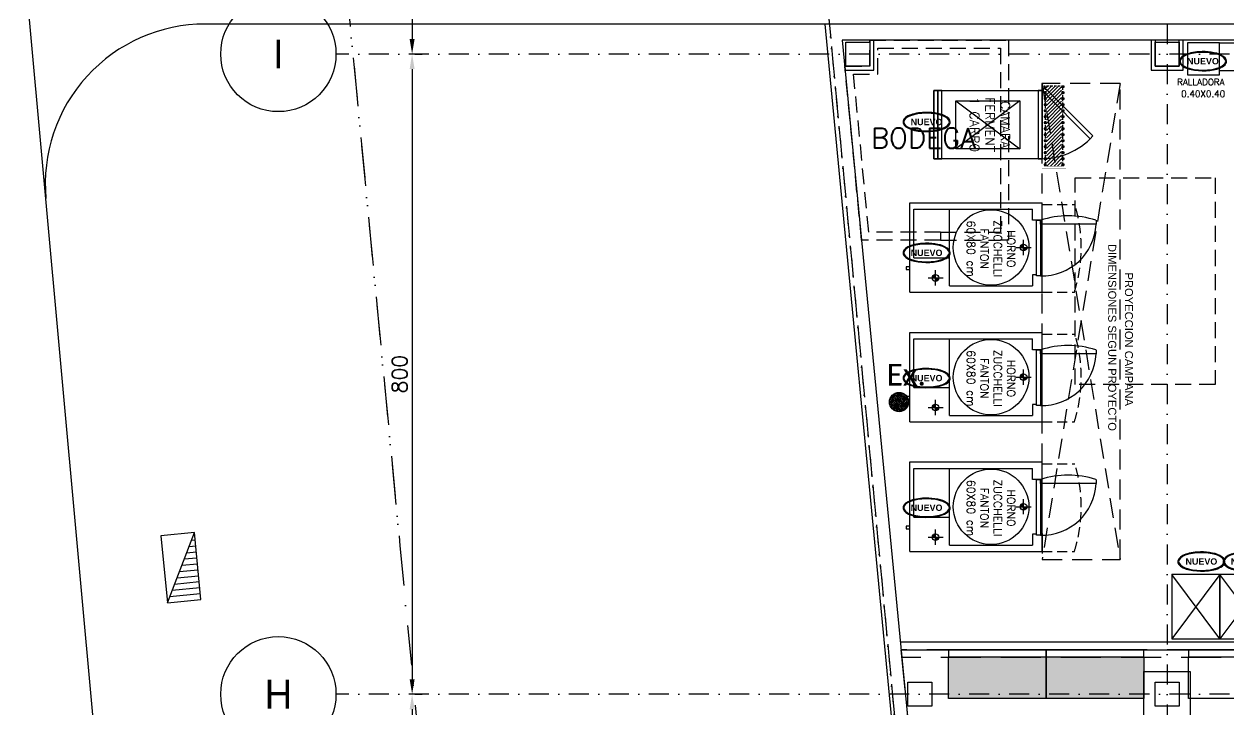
# Model space of a CAD drawing. Header units: millimetres. Extents: x 340 to 1003762, y 22 to 362022.
# Drawn here: x 541941 to 556993, y 282862 to 291432 of the extents above; entities that cross this region are included whole.
import ezdxf
from ezdxf.enums import TextEntityAlignment as Align

# ---------------------------------------------------------------- set-up
doc = ezdxf.new("R2010")
doc.units = ezdxf.units.MM
for name, pattern in [('LSBB_P_002 - PLANTA 1° NIVEL SALA DE VENTAS$0$000_ALTILLO PROPUESTA$0$HIDDEN', [0.375, 0.25, -0.125]), ('LSBB_P_002 - PLANTA 1° NIVEL SALA DE VENTAS$0$CB PROTOTIPO EXPRESS 1400$0$HIDDEN', [0.375, 0.25, -0.125]), ('LSBB_P_002 - PLANTA 1° NIVEL SALA DE VENTAS$0$CB PROTOTIPO EXPRESS 1400$0$LÍNEAS_OCULTAS2', [0.1875, 0.125, -0.0625]), ('LSBB_P_002 - PLANTA 1° NIVEL SALA DE VENTAS$0$DASHDOT', [1, 0.5, -0.25, 0, -0.25]), ('LSBB_P_002 - PLANTA 1° NIVEL SALA DE VENTAS$0$DASHDOT2', [0.5, 0.25, -0.125, 0, -0.125]), ('LSBB_P_002 - PLANTA 1° NIVEL SALA DE VENTAS$0$DASHED', [0.75, 0.5, -0.25]), ('LSBB_P_002 - PLANTA 1° NIVEL SALA DE VENTAS$0$HIDDEN', [0.375, 0.25, -0.125]), ('LSBB_P_002 - PLANTA 1° NIVEL SALA DE VENTAS$0$HIDDEN2', [0.1875, 0.125, -0.0625])]:
    doc.linetypes.add(name, pattern=pattern)
for name, color, linetype in [('A-DEMOLICION SV', 40, 'Continuous'), ('LSBB_P_002 - PLANTA 1° NIVEL SALA DE VENTAS$0$04', 3, 'Continuous'), ('LSBB_P_002 - PLANTA 1° NIVEL SALA DE VENTAS$0$A- TABIQUE TIPO SHAFT', 3, 'Continuous'), ('LSBB_P_002 - PLANTA 1° NIVEL SALA DE VENTAS$0$A-ACTIVOS NUEVOS', 20, 'Continuous'), ('LSBB_P_002 - PLANTA 1° NIVEL SALA DE VENTAS$0$A-DEMOLICIONES', 30, 'LSBB_P_002 - PLANTA 1° NIVEL SALA DE VENTAS$0$DASHED'), ('LSBB_P_002 - PLANTA 1° NIVEL SALA DE VENTAS$0$A-Equipamiento acero inox', 8, 'Continuous'), ('LSBB_P_002 - PLANTA 1° NIVEL SALA DE VENTAS$0$A-Equipos', 8, 'Continuous'), ('LSBB_P_002 - PLANTA 1° NIVEL SALA DE VENTAS$0$A-GONDOLAS', 1, 'Continuous'), ('LSBB_P_002 - PLANTA 1° NIVEL SALA DE VENTAS$0$A-LAYOUT', 7, 'Continuous'), ('LSBB_P_002 - PLANTA 1° NIVEL SALA DE VENTAS$0$A-PILETAS NUEVAS', 8, 'Continuous'), ('LSBB_P_002 - PLANTA 1° NIVEL SALA DE VENTAS$0$A-PROYECCION CAMPANAS', 1, 'LSBB_P_002 - PLANTA 1° NIVEL SALA DE VENTAS$0$HIDDEN'), ('LSBB_P_002 - PLANTA 1° NIVEL SALA DE VENTAS$0$CENEFA', 6, 'LSBB_P_002 - PLANTA 1° NIVEL SALA DE VENTAS$0$HIDDEN'), ('LSBB_P_002 - PLANTA 1° NIVEL SALA DE VENTAS$0$COTAS 125', 2, 'Continuous'), ('LSBB_P_002 - PLANTA 1° NIVEL SALA DE VENTAS$0$EJE', 4, 'LSBB_P_002 - PLANTA 1° NIVEL SALA DE VENTAS$0$DASHDOT2'), ('LSBB_P_002 - PLANTA 1° NIVEL SALA DE VENTAS$0$EJES', 8, 'LSBB_P_002 - PLANTA 1° NIVEL SALA DE VENTAS$0$DASHDOT2'), ('LSBB_P_002 - PLANTA 1° NIVEL SALA DE VENTAS$0$ESTRUCTURA', 5, 'Continuous'), ('LSBB_P_002 - PLANTA 1° NIVEL SALA DE VENTAS$0$LAYOUT$0$A-SALA-HATCH-FERRETERIA', 130, 'Continuous'), ('LSBB_P_002 - PLANTA 1° NIVEL SALA DE VENTAS$0$MUROS', 5, 'Continuous'), ('LSBB_P_002 - PLANTA 1° NIVEL SALA DE VENTAS$0$N- EXTINTOR O RH', 1, 'Continuous'), ('LSBB_P_002 - PLANTA 1° NIVEL SALA DE VENTAS$0$PAVIMENTOS', 8, 'Continuous'), ('LSBB_P_002 - PLANTA 1° NIVEL SALA DE VENTAS$0$SERV', 7, 'Continuous'), ('LSBB_P_002 - PLANTA 1° NIVEL SALA DE VENTAS$0$TABIQUE', 3, 'Continuous'), ('LSBB_P_002 - PLANTA 1° NIVEL SALA DE VENTAS$0$ZOCALOS-HORM', 8, 'Continuous')]:
    doc.layers.add(name, color=color, linetype=linetype)
doc.styles.add('LSBB_P_002 - PLANTA 1° NIVEL SALA DE VENTAS$0$ARIAL', font='')
doc.styles.add('LSBB_P_002 - PLANTA 1° NIVEL SALA DE VENTAS$0$DIM', font='dim', dxfattribs={"width": 0.75})
doc.styles.add('LSBB_P_002 - PLANTA 1° NIVEL SALA DE VENTAS$0$ROMANS', font='romans')
doc.styles.add('LSBB_P_002 - PLANTA 1° NIVEL SALA DE VENTAS$0$SANSSERIF', font='sas_____.pfb')
doc.styles.add('LSBB_P_002 - PLANTA 1° NIVEL SALA DE VENTAS$0$STANDARD', font='txt')
doc.styles.get('LSBB_P_002 - PLANTA 1° NIVEL SALA DE VENTAS$0$ARIAL').set_extended_font_data('Arial', bold=True)
doc.dimstyles.new('LSBB_P_002 - PLANTA 1° NIVEL SALA DE VENTAS$0$DIMENSION-125', dxfattribs={"dimscale": 125, "dimtxt": 0.0015, "dimasz": 0.0015, "dimexe": 0.001, "dimexo": 0.0005, "dimgap": 0.0005, "dimtad": 1, "dimdec": 0, "dimlfac": 100, "dimzin": 0, "dimdsep": 46, "dimtxsty": 'LSBB_P_002 - PLANTA 1° NIVEL SALA DE VENTAS$0$ROMANS', "dimcen": 0.004, "dimclrd": 4, "dimclre": 8, "dimclrt": 3, "dimadec": 0, "dimazin": 0, "dimtfac": 1, "dimtdec": 0, "dimtix": 1, "dimtofl": 0, "dimtmove": 2, "dimatfit": 3, "dimfxl": 0, "dimtolj": 1, "dimtzin": 0, "dimarcsym": 0})

# ---------------------------------------------------------------- blocks, each defined once
blk = doc.blocks.new('*D113')
at = {"layer": 'LSBB_P_002 - PLANTA 1° NIVEL SALA DE VENTAS$0$COTAS 125', "color": 8, "linetype": 'Continuous', "lineweight": -2, "transparency": 16777216}
for p, q in [((770.04, 297.166), (770.133, 297.166)), ((770.04, 289.166), (770.133, 289.166))]:
    blk.add_line(p, q, dxfattribs=at)
at = {"layer": 'LSBB_P_002 - PLANTA 1° NIVEL SALA DE VENTAS$0$COTAS 125', "linetype": 'Continuous', "lineweight": -2, "transparency": 16777216}
blk.add_line((770.008, 296.978), (770.008, 289.353), dxfattribs=at)
at = {"layer": 'LSBB_P_002 - PLANTA 1° NIVEL SALA DE VENTAS$0$COTAS 125', "transparency": 16777216}
for points in [[(769.977, 296.978), (770.039, 296.978), (770.008, 297.166)], [(769.977, 289.353), (770.039, 289.353), (770.008, 289.166)]]:
    blk.add_solid(points, dxfattribs=at)
at = {"layer": 'LSBB_P_002 - PLANTA 1° NIVEL SALA DE VENTAS$0$COTAS 125', "color": 2, "transparency": 16777216, "insert": (769.852, 293.166), "char_height": 0.1875, "attachment_point": 5, "rotation": 90, "style": 'LSBB_P_002 - PLANTA 1° NIVEL SALA DE VENTAS$0$ROMANS'}
blk.add_mtext('\\A1;800', dxfattribs=at)
blk = doc.blocks.new('LSBB_P_002 - PLANTA 1° NIVEL SALA DE VENTAS$0$COLNUMC')
at = {"linetype": 'Continuous'}
blk.add_circle((0, 0), 0.5, dxfattribs=at)
at = {"linetype": 'Continuous', "style": 'LSBB_P_002 - PLANTA 1° NIVEL SALA DE VENTAS$0$DIM', "width": 0.75}
blk.add_attdef('COLUMN', text='', height=0.375, dxfattribs=at).set_placement((0, 0), align=Align.MIDDLE)
blk = doc.blocks.new('*D122')
at = {"layer": 'LSBB_P_002 - PLANTA 1° NIVEL SALA DE VENTAS$0$COTAS 125', "color": 8, "linetype": 'Continuous', "lineweight": -2, "transparency": 16777216}
for p, q in [((770.04, 305.166), (770.133, 305.166)), ((770.04, 297.166), (770.133, 297.166))]:
    blk.add_line(p, q, dxfattribs=at)
at = {"layer": 'LSBB_P_002 - PLANTA 1° NIVEL SALA DE VENTAS$0$COTAS 125', "linetype": 'Continuous', "lineweight": -2, "transparency": 16777216}
blk.add_line((770.008, 304.978), (770.008, 297.353), dxfattribs=at)
at = {"layer": 'LSBB_P_002 - PLANTA 1° NIVEL SALA DE VENTAS$0$COTAS 125', "transparency": 16777216}
for points in [[(769.977, 304.978), (770.039, 304.978), (770.008, 305.166)], [(769.977, 297.353), (770.039, 297.353), (770.008, 297.166)]]:
    blk.add_solid(points, dxfattribs=at)
at = {"layer": 'LSBB_P_002 - PLANTA 1° NIVEL SALA DE VENTAS$0$COTAS 125', "color": 2, "transparency": 16777216, "insert": (769.852, 301.166), "char_height": 0.1875, "attachment_point": 5, "rotation": 90, "style": 'LSBB_P_002 - PLANTA 1° NIVEL SALA DE VENTAS$0$ROMANS'}
blk.add_mtext('\\A1;800', dxfattribs=at)
blk = doc.blocks.new('*X37')
at = {"color": 0}
for p, q in [((183.812, 209.75), (183.825, 209.75)), ((183.687, 209.625), (183.825, 209.625)), ((183.75, 209.688), (183.825, 209.688)), ((183.562, 209.5), (183.825, 209.5)), ((183.625, 209.562), (183.825, 209.562)), ((183.437, 209.375), (183.825, 209.375)), ((183.5, 209.438), (183.825, 209.438)), ((183.312, 209.25), (183.825, 209.25)), ((183.375, 209.312), (183.825, 209.312)), ((183.187, 209.125), (183.825, 209.125)), ((183.25, 209.188), (183.825, 209.188))]:
    blk.add_line(p, q, dxfattribs=at)
blk = doc.blocks.new('LSBB_P_002 - PLANTA 1° NIVEL SALA DE VENTAS$0$CICUA')
blk.add_line((-0.345, -0.355), (0.355, 0.345))
blk.add_lwpolyline([(-0.345, 0.345), (-0.345, -0.355), (0.355, -0.355), (0.355, 0.345)], close=True)
blk.add_blockref('*X37', (-183.47, -209.418))
blk = doc.blocks.new('*D123')
at = {"layer": 'LSBB_P_002 - PLANTA 1° NIVEL SALA DE VENTAS$0$COTAS 125', "color": 8, "linetype": 'Continuous', "lineweight": -2, "transparency": 16777216}
for p, q in [((770.04, 313.166), (770.133, 313.166)), ((770.04, 305.166), (770.133, 305.166))]:
    blk.add_line(p, q, dxfattribs=at)
at = {"layer": 'LSBB_P_002 - PLANTA 1° NIVEL SALA DE VENTAS$0$COTAS 125', "linetype": 'Continuous', "lineweight": -2, "transparency": 16777216}
blk.add_line((770.008, 312.978), (770.008, 305.353), dxfattribs=at)
at = {"layer": 'LSBB_P_002 - PLANTA 1° NIVEL SALA DE VENTAS$0$COTAS 125', "transparency": 16777216}
for points in [[(769.977, 312.978), (770.039, 312.978), (770.008, 313.166)], [(769.977, 305.353), (770.039, 305.353), (770.008, 305.166)]]:
    blk.add_solid(points, dxfattribs=at)
at = {"layer": 'LSBB_P_002 - PLANTA 1° NIVEL SALA DE VENTAS$0$COTAS 125', "color": 2, "transparency": 16777216, "insert": (769.852, 309.166), "char_height": 0.1875, "attachment_point": 5, "rotation": 90, "style": 'LSBB_P_002 - PLANTA 1° NIVEL SALA DE VENTAS$0$ROMANS'}
blk.add_mtext('\\A1;800', dxfattribs=at)
blk = doc.blocks.new('LSBB_P_002 - PLANTA 1° NIVEL SALA DE VENTAS$0$A$C529333AF')
at = {"layer": 'LSBB_P_002 - PLANTA 1° NIVEL SALA DE VENTAS$0$A-ACTIVOS NUEVOS', "extrusion": (0, 0, -1)}
blk.add_ellipse((0, 0), major_axis=(0.285, 0), ratio=0.388575, dxfattribs=at)
at = {"layer": 'LSBB_P_002 - PLANTA 1° NIVEL SALA DE VENTAS$0$A-ACTIVOS NUEVOS'}
blk.add_open_spline([(0.295, 0), (0.295, -0.021), (0.283, -0.041), (0.241, -0.074), (0.211, -0.088), (0.069, -0.129), (-0.089, -0.127), (-0.245, -0.075), (-0.284, -0.048), (-0.303, 0.019), (-0.278, 0.052), (-0.188, 0.099), (-0.122, 0.114), (0.052, 0.126), (0.163, 0.11), (0.27, 0.057), (0.295, 0.03), (0.295, 0)], degree=3, knots=[0, 0, 0, 0, 0.461791, 0.461791, 0.923583, 0.923583, 2.283227, 2.283227, 3.034626, 3.034626, 3.786024, 3.786024, 4.537423, 4.537423, 5.618495, 5.618495, 6.283185, 6.283185, 6.283185, 6.283185], dxfattribs=at)
at = {"layer": 'LSBB_P_002 - PLANTA 1° NIVEL SALA DE VENTAS$0$A-ACTIVOS NUEVOS', "insert": (0, 0), "char_height": 0.08, "attachment_point": 5, "style": 'LSBB_P_002 - PLANTA 1° NIVEL SALA DE VENTAS$0$ARIAL'}
blk.add_mtext_dynamic_manual_height_columns('NUEVO', width=0.53655, gutter_width=0.7, heights=[0], dxfattribs=at)
blk = doc.blocks.new('LSBB_P_002 - PLANTA 1° NIVEL SALA DE VENTAS$0$A$C25FF24F8')
h = blk.add_hatch()
h.set_pattern_fill('ANSI31', color=8, scale=0.01, angle=-90)
h.set_pattern_definition([(315, (-5300.832422, 10427.131095), (0.0224506403, 0.0224506403), [])])
h.paths.add_polyline_path([(1.025, 0.245), (0.025, 0.245), (0.025, 0.055), (1.025, 0.055)])
at = {"const_width": 0.001}
for points in [[(1.05, 0.3), (0, 0.3), (0, 0), (1.05, 0)], [(1.025, 0.275), (0.025, 0.275), (0.025, 0.025), (1.025, 0.025)], [(1.025, 0.245), (0.025, 0.245), (0.025, 0.055), (1.025, 0.055)]]:
    blk.add_lwpolyline(points, close=True, dxfattribs=at)
at = {"color": 253, "linetype": 'LSBB_P_002 - PLANTA 1° NIVEL SALA DE VENTAS$0$HIDDEN2', "ltscale": 0.25}
for points in [[(0.04, 0.245), (0.04, 0.275), (0.025, 0.275), (0.025, 0.025), (0.04, 0.025), (0.04, 0.055)], [(1.01, 0.245), (1.01, 0.26), (0.04, 0.26), (0.04, 0.245)], [(0.115, 0.245), (0.115, 0.275), (0.1, 0.275), (0.1, 0.245)], [(0.19, 0.245), (0.19, 0.275), (0.175, 0.275), (0.175, 0.245)], [(0.265, 0.245), (0.265, 0.275), (0.25, 0.275), (0.25, 0.245)], [(0.34, 0.245), (0.34, 0.275), (0.325, 0.275), (0.325, 0.245)], [(0.415, 0.245), (0.415, 0.275), (0.4, 0.275), (0.4, 0.245)], [(0.49, 0.245), (0.49, 0.275), (0.475, 0.275), (0.475, 0.245)], [(0.565, 0.245), (0.565, 0.275), (0.55, 0.275), (0.55, 0.245)], [(0.64, 0.245), (0.64, 0.275), (0.625, 0.275), (0.625, 0.245)], [(0.715, 0.245), (0.715, 0.275), (0.7, 0.275), (0.7, 0.245)], [(0.79, 0.245), (0.79, 0.275), (0.775, 0.275), (0.775, 0.245)], [(0.865, 0.245), (0.865, 0.275), (0.85, 0.275), (0.85, 0.245)], [(0.94, 0.245), (0.94, 0.275), (0.925, 0.275), (0.925, 0.245)], [(1.015, 0.245), (1.015, 0.275), (1, 0.275), (1, 0.245)], [(0.04, 0.055), (0.04, 0.04), (1.01, 0.04), (1.01, 0.055)], [(0.1, 0.055), (0.1, 0.025), (0.115, 0.025), (0.115, 0.055)], [(0.175, 0.055), (0.175, 0.025), (0.19, 0.025), (0.19, 0.055)], [(0.25, 0.055), (0.25, 0.025), (0.265, 0.025), (0.265, 0.055)], [(0.325, 0.055), (0.325, 0.025), (0.34, 0.025), (0.34, 0.055)], [(0.4, 0.055), (0.4, 0.025), (0.415, 0.025), (0.415, 0.055)], [(0.475, 0.055), (0.475, 0.025), (0.49, 0.025), (0.49, 0.055)], [(0.55, 0.055), (0.55, 0.025), (0.565, 0.025), (0.565, 0.055)], [(0.625, 0.055), (0.625, 0.025), (0.64, 0.025), (0.64, 0.055)], [(0.7, 0.055), (0.7, 0.025), (0.715, 0.025), (0.715, 0.055)], [(0.775, 0.055), (0.775, 0.025), (0.79, 0.025), (0.79, 0.055)], [(0.85, 0.055), (0.85, 0.025), (0.865, 0.025), (0.865, 0.055)], [(0.925, 0.055), (0.925, 0.025), (0.94, 0.025), (0.94, 0.055)], [(1, 0.055), (1, 0.025), (1.015, 0.025), (1.015, 0.055)]]:
    blk.add_lwpolyline(points, dxfattribs=at)
blk = doc.blocks.new('LSBB_P_002 - PLANTA 1° NIVEL SALA DE VENTAS$0$LAYOUT$0$REF-LAYOUT N+0.00 E 03$0$REF-LAYOUT N+0.00 E 02$0$G. 122 X 52')
at = {"ltscale": 3}
blk.add_hatch(color=256, dxfattribs=at).paths.add_polyline_path([(6150.759, -1137.469), (6149.539, -1137.469), (6149.539, -1137.989), (6150.759, -1137.989)])
at = {"layer": 'LSBB_P_002 - PLANTA 1° NIVEL SALA DE VENTAS$0$A-GONDOLAS', "ltscale": 3}
for points in [[(6150.759, -1137.469), (6149.539, -1137.469), (6149.539, -1137.379), (6150.759, -1137.379), (6150.759, -1137.469)], [(6150.759, -1137.469), (6149.539, -1137.469), (6149.539, -1137.989), (6150.759, -1137.989), (6150.759, -1137.469)]]:
    blk.add_lwpolyline(points, dxfattribs=at)
blk = doc.blocks.new('LSBB_P_002 - PLANTA 1° NIVEL SALA DE VENTAS$0$SVLY')
at = {"layer": 'LSBB_P_002 - PLANTA 1° NIVEL SALA DE VENTAS$0$A-GONDOLAS', "ltscale": 3}
for points in [[(979.709, 297.632), (980.309, 297.632), (980.309, 297.722), (979.709, 297.722), (979.709, 297.632)], [(979.709, 297.632), (980.309, 297.632), (980.309, 297.112), (979.709, 297.112), (979.709, 297.632)]]:
    blk.add_lwpolyline(points, dxfattribs=at)
at = {"layer": 'LSBB_P_002 - PLANTA 1° NIVEL SALA DE VENTAS$0$ESTRUCTURA'}
for points in [[(976.5, 297.316), (976.5, 297.016), (976.2, 297.016), (976.2, 297.316)], [(979.589, 297.316), (979.589, 297.016), (979.289, 297.016), (979.289, 297.316)]]:
    blk.add_lwpolyline(points, close=True, dxfattribs=at)
at = {"layer": 'LSBB_P_002 - PLANTA 1° NIVEL SALA DE VENTAS$0$LAYOUT$0$A-SALA-HATCH-FERRETERIA', "xscale": -1}
for p in [(7127.468, 1435.101), (7128.688, 1435.101)]:
    blk.add_blockref('LSBB_P_002 - PLANTA 1° NIVEL SALA DE VENTAS$0$LAYOUT$0$REF-LAYOUT N+0.00 E 03$0$REF-LAYOUT N+0.00 E 02$0$G. 122 X 52', p, dxfattribs=at)
blk = doc.blocks.new('LSBB_P_002 - PLANTA 1° NIVEL SALA DE VENTAS$0$A$C733336A8')
at = {"layer": 'LSBB_P_002 - PLANTA 1° NIVEL SALA DE VENTAS$0$N- EXTINTOR O RH', "linetype": 'ByBlock'}
h = blk.add_hatch(dxfattribs=at)
h.set_pattern_fill('ANSI36,_I', color=256, scale=0.126, style=2)
h.set_pattern_definition([(45, (8652.443333, -21254.299438), (0.008352698853, 0.03062656246), [0.039375, -0.007875, 0, -0.007875])])
edge = h.paths.add_edge_path()
edge.add_arc((0.172, 0.12), 0.12, 0, 360)
at = {"layer": 'LSBB_P_002 - PLANTA 1° NIVEL SALA DE VENTAS$0$N- EXTINTOR O RH'}
blk.add_circle((0.172, 0.12), 0.12, dxfattribs=at)
at = {"layer": 'LSBB_P_002 - PLANTA 1° NIVEL SALA DE VENTAS$0$N- EXTINTOR O RH', "insert": (0.262, 0.46), "char_height": 0.27, "width": 6.00887, "attachment_point": 5, "style": 'LSBB_P_002 - PLANTA 1° NIVEL SALA DE VENTAS$0$STANDARD'}
blk.add_mtext('{\\fCalibri|b0|i0|c0|p34;Ex.}', dxfattribs=at)
blk = doc.blocks.new('LSBB_P_002 - PLANTA 1° NIVEL SALA DE VENTAS$0$EXTINTORES EXISTENTES')
at = {"layer": 'LSBB_P_002 - PLANTA 1° NIVEL SALA DE VENTAS$0$N- EXTINTOR O RH', "color": 20}
blk.add_blockref('LSBB_P_002 - PLANTA 1° NIVEL SALA DE VENTAS$0$A$C733336A8', (775.839, 300.694), dxfattribs=at)
blk = doc.blocks.new('LSBB_P_002 - PLANTA 1° NIVEL SALA DE VENTAS$0$DEMOL')
at = {"layer": 'LSBB_P_002 - PLANTA 1° NIVEL SALA DE VENTAS$0$A-DEMOLICIONES', "linetype": 'LSBB_P_002 - PLANTA 1° NIVEL SALA DE VENTAS$0$000_ALTILLO PROPUESTA$0$HIDDEN', "ltscale": 0.8}
for p, q in [((975.727, 305.016), (975.727, 305.341)), ((975.727, 305.341), (977.46, 305.341)), ((977.46, 305.341), (977.46, 302.841)), ((975.827, 304.916), (975.827, 305.241)), ((975.827, 305.241), (977.36, 305.241)), ((977.36, 305.241), (977.36, 302.841)), ((975.414, 305.01), (975.427, 305.016)), ((975.623, 302.841), (975.414, 305.01)), ((975.427, 305.016), (975.727, 305.016)), ((975.713, 302.941), (975.523, 304.916)), ((975.523, 304.916), (975.827, 304.916)), ((978.29, 303.617), (980.04, 303.617)), ((978.29, 301.037), (978.29, 303.617)), ((978.29, 303.617), (980.04, 303.617)), ((978.29, 301.037), (978.29, 303.617)), ((980.04, 303.617), (980.04, 301.037)), ((980.04, 303.617), (980.04, 301.037)), ((976.61, 302.841), (975.623, 302.841)), ((975.623, 302.841), (975.623, 302.841)), ((976.61, 302.941), (975.713, 302.941)), ((976.61, 302.941), (976.61, 302.841)), ((976.61, 302.941), (977.36, 302.941)), ((976.61, 302.841), (977.36, 302.841)), ((977.46, 302.841), (977.36, 302.841)), ((980.04, 301.037), (978.29, 301.037)), ((980.04, 301.037), (978.29, 301.037))]:
    blk.add_line(p, q, dxfattribs=at)
at = {"layer": 'LSBB_P_002 - PLANTA 1° NIVEL SALA DE VENTAS$0$A-DEMOLICIONES', "linetype": 'LSBB_P_002 - PLANTA 1° NIVEL SALA DE VENTAS$0$000_ALTILLO PROPUESTA$0$HIDDEN', "ltscale": 0.8, "style": 'LSBB_P_002 - PLANTA 1° NIVEL SALA DE VENTAS$0$ROMANS'}
blk.add_text('BODEGA', height=0.25, dxfattribs=at).set_placement((975.741, 303.991))
blk = doc.blocks.new('LSBB_P_002 - PLANTA 1° NIVEL SALA DE VENTAS', base_point=(223.57, 14.22))
at = {"layer": 'LSBB_P_002 - PLANTA 1° NIVEL SALA DE VENTAS$0$A- TABIQUE TIPO SHAFT'}
blk.add_lwpolyline([(775.727, 305.341), (775.727, 305.016), (775.413, 305.016), (775.418, 304.966), (775.727, 304.966), (775.777, 304.966), (775.777, 305.341)], close=True, dxfattribs=at)
for points in [[(779.239, 305.341), (779.239, 304.966), (779.639, 304.966), (779.64, 305.341)], [(779.289, 305.341), (779.289, 305.016), (779.589, 305.016), (779.59, 305.341)]]:
    blk.add_lwpolyline(points, dxfattribs=at)
at = {"layer": 'LSBB_P_002 - PLANTA 1° NIVEL SALA DE VENTAS$0$A-Equipamiento acero inox'}
for p, q in [((780.098, 298.66), (779.498, 297.86)), ((780.098, 297.86), (779.498, 298.66)), ((780.698, 298.66), (780.098, 297.86)), ((780.698, 297.86), (780.098, 298.66))]:
    blk.add_line(p, q, dxfattribs=at)
for points in [[(779.694, 304.905), (780.094, 304.905), (780.094, 305.305), (779.694, 305.305)], [(779.498, 297.86), (780.098, 297.86), (780.098, 298.66), (779.498, 298.66)], [(780.098, 297.86), (780.698, 297.86), (780.698, 298.66), (780.098, 298.66)]]:
    blk.add_lwpolyline(points, close=True, dxfattribs=at)
blk.add_lwpolyline([(781.094, 304.955), (780.094, 304.955), (780.094, 305.305), (781.094, 305.305), (781.094, 304.955)], dxfattribs=at)
at = {"layer": 'LSBB_P_002 - PLANTA 1° NIVEL SALA DE VENTAS$0$A-Equipos'}
for p, q in [((776.227, 302.188), (776.227, 303.308)), ((776.227, 303.308), (777.877, 303.308)), ((777.877, 302.188), (777.877, 303.308)), ((776.277, 302.618), (776.277, 303.228)), ((776.277, 303.228), (777.757, 303.228)), ((776.723, 302.268), (776.723, 303.228)), ((777.757, 303.088), (777.757, 303.228)), ((777.857, 303.088), (777.757, 303.088)), ((777.807, 302.393), (777.807, 303.088)), ((777.807, 303.088), (777.857, 303.088)), ((777.857, 303.038), (777.857, 303.088)), ((777.857, 303.088), (777.857, 302.393)), ((778.552, 303.038), (777.857, 303.038)), ((778.552, 303.088), (778.552, 303.038)), ((777.647, 302.654), (777.647, 302.843)), ((777.553, 302.748), (777.741, 302.748)), ((777.647, 302.75), (777.605, 302.75)), ((777.647, 302.756), (777.606, 302.756)), ((777.647, 302.762), (777.607, 302.762)), ((777.647, 302.769), (777.61, 302.769)), ((777.647, 302.775), (777.614, 302.775)), ((777.647, 302.781), (777.621, 302.781)), ((777.647, 302.788), (777.632, 302.788)), ((777.689, 302.743), (777.647, 302.743)), ((777.687, 302.737), (777.647, 302.737)), ((777.685, 302.731), (777.647, 302.731)), ((777.681, 302.724), (777.647, 302.724)), ((777.676, 302.718), (777.647, 302.718)), ((777.667, 302.712), (777.647, 302.712)), ((776.277, 302.618), (776.723, 302.618)), ((776.227, 302.505), (776.182, 302.505)), ((776.182, 302.505), (776.182, 302.472)), ((776.182, 302.472), (776.227, 302.472)), ((776.227, 302.472), (776.227, 302.505)), ((776.547, 302.389), (776.51, 302.389)), ((776.547, 302.395), (776.514, 302.395)), ((776.547, 302.401), (776.521, 302.401)), ((776.547, 302.408), (776.532, 302.408)), ((776.547, 302.274), (776.547, 302.463)), ((777.807, 302.408), (777.757, 302.408)), ((777.757, 302.408), (777.757, 302.268)), ((777.857, 302.393), (777.807, 302.393)), ((776.453, 302.368), (776.641, 302.368)), ((776.547, 302.37), (776.505, 302.37)), ((776.547, 302.376), (776.506, 302.376)), ((776.547, 302.382), (776.507, 302.382)), ((776.589, 302.363), (776.547, 302.363)), ((776.587, 302.357), (776.547, 302.357)), ((776.585, 302.351), (776.547, 302.351)), ((776.581, 302.344), (776.547, 302.344)), ((776.576, 302.338), (776.547, 302.338)), ((776.567, 302.332), (776.547, 302.332)), ((776.723, 302.268), (777.757, 302.268)), ((776.227, 302.188), (777.877, 302.188)), ((776.227, 300.568), (776.227, 301.688)), ((776.227, 301.688), (777.877, 301.688)), ((777.877, 300.568), (777.877, 301.688)), ((776.277, 300.998), (776.277, 301.608)), ((776.277, 301.608), (777.757, 301.608)), ((776.723, 300.648), (776.723, 301.608)), ((777.757, 301.468), (777.757, 301.608)), ((777.857, 301.468), (777.757, 301.468)), ((777.807, 300.773), (777.807, 301.468)), ((777.807, 301.468), (777.857, 301.468)), ((777.857, 301.418), (777.857, 301.468)), ((777.857, 301.468), (777.857, 300.773)), ((778.552, 301.418), (777.857, 301.418)), ((778.552, 301.468), (778.552, 301.418)), ((777.647, 301.034), (777.647, 301.223)), ((777.553, 301.128), (777.741, 301.128)), ((777.647, 301.13), (777.605, 301.13)), ((777.647, 301.136), (777.606, 301.136)), ((777.647, 301.142), (777.607, 301.142)), ((777.647, 301.149), (777.61, 301.149)), ((777.647, 301.155), (777.614, 301.155)), ((777.647, 301.161), (777.621, 301.161)), ((777.647, 301.168), (777.632, 301.168)), ((777.689, 301.123), (777.647, 301.123)), ((777.687, 301.117), (777.647, 301.117)), ((777.685, 301.111), (777.647, 301.111)), ((777.681, 301.104), (777.647, 301.104)), ((777.676, 301.098), (777.647, 301.098)), ((777.667, 301.092), (777.647, 301.092)), ((776.227, 300.885), (776.182, 300.885)), ((776.182, 300.885), (776.182, 300.852)), ((776.227, 300.852), (776.227, 300.885)), ((776.277, 300.998), (776.723, 300.998)), ((776.182, 300.852), (776.227, 300.852)), ((776.453, 300.748), (776.641, 300.748)), ((776.547, 300.75), (776.505, 300.75)), ((776.547, 300.756), (776.506, 300.756)), ((776.547, 300.762), (776.507, 300.762)), ((776.547, 300.769), (776.51, 300.769)), ((776.547, 300.775), (776.514, 300.775)), ((776.547, 300.781), (776.521, 300.781)), ((776.547, 300.788), (776.532, 300.788)), ((776.547, 300.654), (776.547, 300.843)), ((776.589, 300.743), (776.547, 300.743)), ((776.587, 300.737), (776.547, 300.737)), ((776.585, 300.731), (776.547, 300.731)), ((777.807, 300.788), (777.757, 300.788)), ((777.757, 300.788), (777.757, 300.648)), ((777.857, 300.773), (777.807, 300.773)), ((776.581, 300.724), (776.547, 300.724)), ((776.576, 300.718), (776.547, 300.718)), ((776.567, 300.712), (776.547, 300.712)), ((776.723, 300.648), (777.757, 300.648)), ((776.227, 300.568), (777.877, 300.568)), ((776.227, 298.948), (776.227, 300.068)), ((776.227, 300.068), (777.877, 300.068)), ((776.277, 299.378), (776.277, 299.988)), ((776.277, 299.988), (777.757, 299.988)), ((776.723, 299.028), (776.723, 299.988)), ((777.757, 299.848), (777.757, 299.988)), ((777.877, 298.948), (777.877, 300.068)), ((777.857, 299.848), (777.757, 299.848)), ((777.807, 299.153), (777.807, 299.848)), ((777.807, 299.848), (777.857, 299.848)), ((777.857, 299.798), (777.857, 299.848)), ((777.857, 299.848), (777.857, 299.153)), ((778.552, 299.848), (778.552, 299.798)), ((778.552, 299.798), (777.857, 299.798)), ((777.647, 299.529), (777.61, 299.529)), ((777.647, 299.535), (777.614, 299.535)), ((777.647, 299.541), (777.621, 299.541)), ((777.647, 299.548), (777.632, 299.548)), ((777.647, 299.414), (777.647, 299.603)), ((776.277, 299.378), (776.723, 299.378)), ((777.553, 299.508), (777.741, 299.508)), ((777.647, 299.51), (777.605, 299.51)), ((777.647, 299.516), (777.606, 299.516)), ((777.647, 299.522), (777.607, 299.522)), ((777.689, 299.503), (777.647, 299.503)), ((777.687, 299.497), (777.647, 299.497)), ((777.685, 299.491), (777.647, 299.491)), ((777.681, 299.484), (777.647, 299.484)), ((777.676, 299.478), (777.647, 299.478)), ((777.667, 299.472), (777.647, 299.472)), ((776.227, 299.265), (776.182, 299.265)), ((776.182, 299.265), (776.182, 299.232)), ((776.182, 299.232), (776.227, 299.232)), ((776.227, 299.232), (776.227, 299.265)), ((776.547, 299.034), (776.547, 299.223)), ((776.453, 299.128), (776.641, 299.128)), ((776.547, 299.13), (776.505, 299.13)), ((776.547, 299.136), (776.506, 299.136)), ((776.547, 299.142), (776.507, 299.142)), ((776.547, 299.149), (776.51, 299.149)), ((776.547, 299.155), (776.514, 299.155)), ((776.547, 299.161), (776.521, 299.161)), ((776.547, 299.168), (776.532, 299.168)), ((776.589, 299.123), (776.547, 299.123)), ((776.587, 299.117), (776.547, 299.117)), ((776.585, 299.111), (776.547, 299.111)), ((776.581, 299.104), (776.547, 299.104)), ((776.576, 299.098), (776.547, 299.098)), ((776.567, 299.092), (776.547, 299.092)), ((777.807, 299.168), (777.757, 299.168)), ((777.757, 299.168), (777.757, 299.028)), ((777.857, 299.153), (777.807, 299.153)), ((776.227, 298.948), (777.877, 298.948)), ((776.723, 299.028), (777.757, 299.028))]:
    blk.add_line(p, q, dxfattribs=at)
at = {"layer": 'LSBB_P_002 - PLANTA 1° NIVEL SALA DE VENTAS$0$A-Equipos', "linetype": 'LSBB_P_002 - PLANTA 1° NIVEL SALA DE VENTAS$0$CB PROTOTIPO EXPRESS 1400$0$LÍNEAS_OCULTAS2'}
for p, q in [((777.877, 303.284), (778.289, 303.284)), ((777.877, 302.188), (778.281, 302.188)), ((777.877, 301.664), (778.289, 301.664)), ((777.877, 300.568), (778.281, 300.568)), ((777.877, 300.044), (778.289, 300.044)), ((777.877, 298.948), (778.281, 298.948))]:
    blk.add_line(p, q, dxfattribs=at)
at = {"layer": 'LSBB_P_002 - PLANTA 1° NIVEL SALA DE VENTAS$0$A-Equipos'}
for points in [[(777.877, 304.708), (777.877, 303.858), (776.527, 303.858), (776.527, 304.708), (777.877, 304.708)], [(776.527, 303.858), (776.577, 303.858), (776.577, 304.708), (776.527, 304.708), (776.527, 303.858)], [(776.577, 303.858), (776.627, 303.858), (776.627, 304.708), (776.577, 304.708), (776.577, 303.858)], [(777.827, 303.858), (777.877, 303.858), (777.877, 304.708), (777.827, 304.708), (777.827, 303.858)], [(778.478, 304.107), (778.513, 304.143), (777.912, 304.744), (777.877, 304.708), (778.478, 304.107)], [(776.802, 304.583), (777.602, 303.983)], [(777.602, 304.583), (776.802, 303.983)]]:
    blk.add_lwpolyline(points, dxfattribs=at)
blk.add_lwpolyline([(777.602, 304.583), (777.602, 303.983), (776.802, 303.983), (776.802, 304.583)], close=True, dxfattribs=at)
for centre, radius in [((777.241, 302.748), 0.472), ((777.647, 302.748), 0.042), ((776.547, 302.368), 0.042), ((777.241, 301.128), 0.472), ((777.647, 301.128), 0.042), ((776.547, 300.748), 0.042), ((777.241, 299.508), 0.472), ((777.647, 299.508), 0.042), ((776.547, 299.128), 0.042)]:
    blk.add_circle(centre, radius, dxfattribs=at)
for centre, radius, start, end in [((777.877, 304.708), 0.85, 266.6277, 318.3723), ((778.204, 302.009), 1.134, 72.1607, 107.8393), ((777.874, 303.072), 0.679, 268.5798, 357.1464), ((778.204, 300.389), 1.134, 72.1607, 107.8393), ((777.874, 301.452), 0.679, 268.5798, 357.1464), ((778.204, 298.769), 1.134, 72.1607, 107.8393), ((777.874, 299.832), 0.679, 268.5798, 357.1464)]:
    blk.add_arc(centre, radius, start, end, dxfattribs=at)
at = {"layer": 'LSBB_P_002 - PLANTA 1° NIVEL SALA DE VENTAS$0$A-Equipos', "linetype": 'LSBB_P_002 - PLANTA 1° NIVEL SALA DE VENTAS$0$CB PROTOTIPO EXPRESS 1400$0$LÍNEAS_OCULTAS2'}
for centre in [(776.495, 302.748), (776.495, 301.128), (776.495, 299.508)]:
    blk.add_arc(centre, 1.872, 342.5908, 16.6187, dxfattribs=at)
at = {"layer": 'LSBB_P_002 - PLANTA 1° NIVEL SALA DE VENTAS$0$A-PROYECCION CAMPANAS', "linetype": 'LSBB_P_002 - PLANTA 1° NIVEL SALA DE VENTAS$0$CB PROTOTIPO EXPRESS 1400$0$HIDDEN'}
for points in [[(777.877, 298.848), (778.852, 298.848), (778.852, 304.798), (777.876, 304.798), (777.877, 298.848)], [(778.852, 304.798), (777.877, 298.848)], [(777.877, 304.798), (778.852, 298.848)]]:
    blk.add_lwpolyline(points, dxfattribs=at)
at = {"layer": 'LSBB_P_002 - PLANTA 1° NIVEL SALA DE VENTAS$0$CENEFA', "color": 7, "ltscale": 2}
for p, q in [((785.189, 297.722), (776.115, 297.722)), ((776.115, 297.722), (778.598, 271.916)), ((874.614, 297.626), (776.124, 297.626))]:
    blk.add_line(p, q, dxfattribs=at)
at = {"layer": 'LSBB_P_002 - PLANTA 1° NIVEL SALA DE VENTAS$0$EJE', "color": 2}
for p, q in [((770.982, 350.567), (780.846, 245.762)), ((772.543, 333.988), (780.571, 248.683))]:
    blk.add_line(p, q, dxfattribs=at)
at = {"layer": 'LSBB_P_002 - PLANTA 1° NIVEL SALA DE VENTAS$0$EJES'}
for p, q in [((779.439, 309.541), (779.439, 242.519)), ((879.738, 305.166), (769.057, 305.166)), ((879.738, 297.166), (769.057, 297.166))]:
    blk.add_line(p, q, dxfattribs=at)
at = {"layer": 'LSBB_P_002 - PLANTA 1° NIVEL SALA DE VENTAS$0$ESTRUCTURA'}
for points in [[(775.727, 305.316), (775.727, 305.016), (775.427, 305.016), (775.427, 305.316)], [(779.589, 305.316), (779.589, 305.016), (779.289, 305.016), (779.289, 305.316)], [(776.5, 297.316), (776.5, 297.016), (776.2, 297.016), (776.2, 297.316)], [(779.589, 297.316), (779.589, 297.016), (779.289, 297.016), (779.289, 297.316)]]:
    blk.add_lwpolyline(points, close=True, dxfattribs=at)
at = {"layer": 'LSBB_P_002 - PLANTA 1° NIVEL SALA DE VENTAS$0$MUROS'}
for p, q in [((815.064, 305.541), (775.162, 305.541)), ((775.162, 305.541), (776.065, 296.155)), ((815.064, 305.541), (775.162, 305.541)), ((775.162, 305.541), (776.771, 288.82)), ((795.799, 305.341), (775.382, 305.341)), ((775.382, 305.341), (776.265, 296.164)), ((795.799, 305.341), (775.382, 305.341)), ((775.382, 305.341), (776.97, 288.84))]:
    blk.add_line(p, q, dxfattribs=at)
at = {"layer": 'LSBB_P_002 - PLANTA 1° NIVEL SALA DE VENTAS$0$MUROS', "color": 1, "linetype": 'LSBB_P_002 - PLANTA 1° NIVEL SALA DE VENTAS$0$DASHDOT'}
for points in [[(828.652, 353.16), (809.865, 352.541), (810.169, 346.903), (765.564, 343.84), (769.856, 299.022), (774.947, 245.746)], [(766.507, 333.988), (769.856, 299.022), (774.947, 245.746)]]:
    blk.add_lwpolyline(points, dxfattribs=at)
at = {"layer": 'LSBB_P_002 - PLANTA 1° NIVEL SALA DE VENTAS$0$PAVIMENTOS'}
for p, q in [((770.816, 244.221), (764.649, 311.983)), ((775.162, 305.541), (767.425, 305.541))]:
    blk.add_line(p, q, dxfattribs=at)
blk.add_arc((767.425, 303.541), 2, 90, 185.2004, dxfattribs=at)
at = {"layer": 'LSBB_P_002 - PLANTA 1° NIVEL SALA DE VENTAS$0$TABIQUE'}
for points in [[(776.105, 297.822), (785.189, 297.822)], [(776.115, 297.722), (785.189, 297.722)]]:
    blk.add_lwpolyline(points, dxfattribs=at)
at = {"layer": 'LSBB_P_002 - PLANTA 1° NIVEL SALA DE VENTAS$0$ZOCALOS-HORM'}
blk.add_lwpolyline([(779.729, 296.87), (779.149, 296.87), (779.149, 297.45), (779.729, 297.45)], close=True, dxfattribs=at)
at = {"layer": 'LSBB_P_002 - PLANTA 1° NIVEL SALA DE VENTAS$0$04', "color": 3}
ref = blk.add_blockref('LSBB_P_002 - PLANTA 1° NIVEL SALA DE VENTAS$0$COLNUMC', (768.337, 305.166), dxfattribs=dict(at, xscale=1.439999999999998, yscale=1.439999999999998, zscale=1.439999999999998, rotation=90.00000001175191))
ref.add_attrib('COLUMN', 'I', dxfattribs={"layer": '0', "height": 0.36, "rotation": 0, "style": 'LSBB_P_002 - PLANTA 1° NIVEL SALA DE VENTAS$0$STANDARD'}).set_placement((768.337, 305.166), align=Align.MIDDLE)
ref = blk.add_blockref('LSBB_P_002 - PLANTA 1° NIVEL SALA DE VENTAS$0$COLNUMC', (768.337, 297.166), dxfattribs=dict(at, xscale=1.439999999999998, yscale=1.439999999999998, zscale=1.439999999999998, rotation=90.00000001175191))
ref.add_attrib('COLUMN', 'H', dxfattribs={"layer": '0', "height": 0.36, "rotation": 0, "style": 'LSBB_P_002 - PLANTA 1° NIVEL SALA DE VENTAS$0$STANDARD'}).set_placement((768.337, 297.166), align=Align.MIDDLE)
at = {"layer": 'LSBB_P_002 - PLANTA 1° NIVEL SALA DE VENTAS$0$A-ACTIVOS NUEVOS'}
for p in [(779.888, 305.076), (776.435, 304.316), (776.435, 302.681), (776.435, 301.116), (776.435, 299.496), (779.868, 298.824), (780.435, 298.824)]:
    blk.add_blockref('LSBB_P_002 - PLANTA 1° NIVEL SALA DE VENTAS$0$A$C529333AF', p, dxfattribs=at)
at = {"layer": 'LSBB_P_002 - PLANTA 1° NIVEL SALA DE VENTAS$0$A-DEMOLICIONES'}
blk.add_blockref('LSBB_P_002 - PLANTA 1° NIVEL SALA DE VENTAS$0$DEMOL', (-200, 0), dxfattribs=at)
at = {"layer": 'LSBB_P_002 - PLANTA 1° NIVEL SALA DE VENTAS$0$A-LAYOUT', "color": 1}
blk.add_blockref('LSBB_P_002 - PLANTA 1° NIVEL SALA DE VENTAS$0$SVLY', (-200, 0), dxfattribs=at)
at = {"layer": 'LSBB_P_002 - PLANTA 1° NIVEL SALA DE VENTAS$0$A-PILETAS NUEVAS', "rotation": 270}
blk.add_blockref('LSBB_P_002 - PLANTA 1° NIVEL SALA DE VENTAS$0$A$C25FF24F8', (777.877, 304.79), dxfattribs=at)
at = {"layer": 'LSBB_P_002 - PLANTA 1° NIVEL SALA DE VENTAS$0$N- EXTINTOR O RH'}
blk.add_blockref('LSBB_P_002 - PLANTA 1° NIVEL SALA DE VENTAS$0$EXTINTORES EXISTENTES', (0.08, 0.003), dxfattribs=at)
at = {"layer": 'LSBB_P_002 - PLANTA 1° NIVEL SALA DE VENTAS$0$SERV', "xscale": 0.6000000000000114, "yscale": 1.200000000000003, "zscale": 0.6000000000000114, "rotation": 5.445835138739783}
blk.add_blockref('LSBB_P_002 - PLANTA 1° NIVEL SALA DE VENTAS$0$CICUA', (767.116, 298.753), dxfattribs=at)
at = {"layer": 'LSBB_P_002 - PLANTA 1° NIVEL SALA DE VENTAS$0$A-Equipamiento acero inox', "style": 'LSBB_P_002 - PLANTA 1° NIVEL SALA DE VENTAS$0$ROMANS'}
for s, p in [('RALLADORA', (779.565, 304.776)), ('0.40X0.40', (779.616, 304.628))]:
    blk.add_text(s, height=0.08, dxfattribs=at).set_placement(p)
at = {"layer": 'LSBB_P_002 - PLANTA 1° NIVEL SALA DE VENTAS$0$A-Equipos', "attachment_point": 5, "rotation": 270, "style": 'LSBB_P_002 - PLANTA 1° NIVEL SALA DE VENTAS$0$ARIAL'}
for s, insert, char_height, width in [('{\\Fromans|c0;CAMARA\\PFERMENT\\P1 CARRO}', (777.227, 304.283, 0.002), 0.1152, 0.85), ('{\\Fromans|c0;HORNO\\PZUCCHELLI\\PFANTON\\P60X80 cm}', (777.24, 302.733, 0.002), 0.1, 0.92931), ('{\\Fromans|c0;HORNO\\PZUCCHELLI\\PFANTON\\P60X80 cm}', (777.24, 301.113, 0.002), 0.1, 0.92931), ('{\\Fromans|c0;HORNO\\PZUCCHELLI\\PFANTON\\P60X80 cm}', (777.24, 299.493, 0.002), 0.1, 0.92931)]:
    blk.add_mtext(s, dxfattribs=dict(at, insert=insert, char_height=char_height, width=width))
at = {"layer": 'LSBB_P_002 - PLANTA 1° NIVEL SALA DE VENTAS$0$A-PROYECCION CAMPANAS', "linetype": 'LSBB_P_002 - PLANTA 1° NIVEL SALA DE VENTAS$0$CB PROTOTIPO EXPRESS 1400$0$HIDDEN', "ltscale": 3, "style": 'LSBB_P_002 - PLANTA 1° NIVEL SALA DE VENTAS$0$SANSSERIF'}
for s, p in [('DIMENSIONES SEGUN PROYECTO', (778.704, 302.792)), ('PROYECCION CAMPANA', (778.913, 302.436))]:
    blk.add_text(s, height=0.1, rotation=270, dxfattribs=at).set_placement(p)
at = {"layer": 'LSBB_P_002 - PLANTA 1° NIVEL SALA DE VENTAS$0$COTAS 125', "color": 2}
for base, p1, p2, picture, middle in [((770.008, 305.166), (769.977, 313.166), (769.977, 305.166), '*D123', (769.852, 309.166)), ((770.008, 297.166), (769.977, 305.166), (769.977, 297.166), '*D122', (769.852, 301.166)), ((770.008, 289.166), (769.977, 297.166), (769.977, 289.166), '*D113', (769.852, 293.166))]:
    dim = blk.add_linear_dim(base=base, p1=p1, p2=p2, angle=90, dimstyle='LSBB_P_002 - PLANTA 1° NIVEL SALA DE VENTAS$0$DIMENSION-125', override={"dimclrd": 256, "dimclrt": 2, "dimfxl": 0.005}, dxfattribs=at)
    dim.commit()
    dim.dimension.update_dxf_attribs({"geometry": picture, "text_midpoint": middle})

msp = doc.modelspace()

# ---------------------------------------------------------------- block references
at = {"layer": 'A-DEMOLICION SV', "xscale": 1000, "yscale": 1000, "zscale": 1000}
msp.add_blockref('LSBB_P_002 - PLANTA 1° NIVEL SALA DE VENTAS', (351, 112), dxfattribs=at)

doc.saveas('drawing.dxf')
